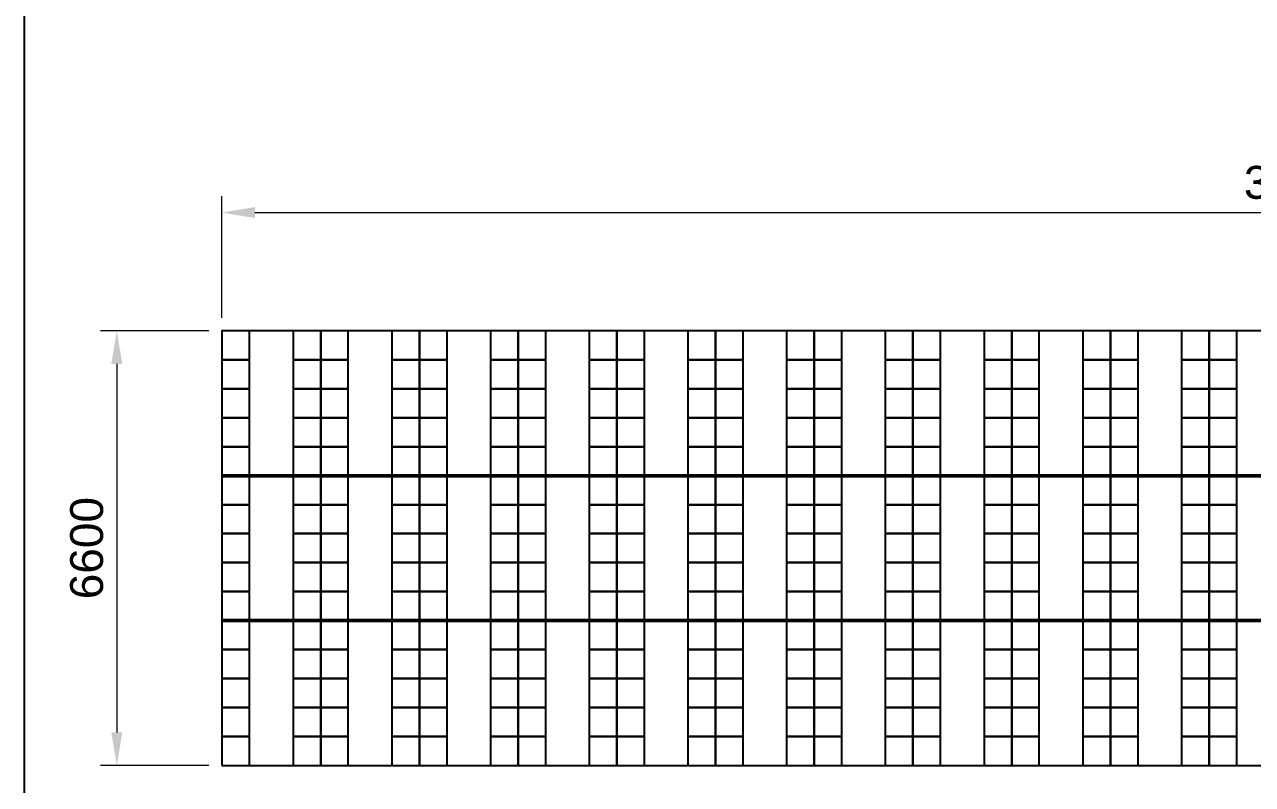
# Model space of a CAD drawing. Header units: millimetres. Extents: x 0 to 59400, y 0 to 42000.
# Drawn here: x 0 to 18659, y 18910 to 30455 of the extents above; entities that cross this region are included whole.
import ezdxf

# ---------------------------------------------------------------- set-up
doc = ezdxf.new("R2010")
doc.units = ezdxf.units.MM
doc.header["$LTSCALE"] = 5
doc.linetypes.add('HIDDEN', pattern=[0.375, 0.25, -0.125])
doc.layers.add('0 @ 200', color=7, linetype='Continuous')
doc.layers.add('Discrete', color=6, linetype='HIDDEN', lineweight=13)
doc.layers.add('Floor', color=125, linetype='Continuous', lineweight=50)
doc.styles.get("Standard").update_dxf_attribs({"font": 'arial.ttf'})
doc.dimstyles.new('TCVN', dxfattribs={"dimtxt": 2.5, "dimasz": 2.5, "dimexe": 1.25, "dimexo": 1, "dimgap": 1, "dimtad": 3, "dimtoh": 1, "dimdsep": 46, "dimtxsty": 'Standard', "dimcen": 0, "dimclrd": 4, "dimclre": 3, "dimclrt": 7, "dimadec": 0, "dimazin": 0, "dimtfac": 1, "dimtmove": 0, "dimatfit": 3, "dimfxl": 1, "dimtfillclr": 1, "dimtolj": 1, "dimtzin": 0, "dimlwd": 13, "dimlwe": 13, "dimarcsym": 0})

# ---------------------------------------------------------------- blocks, each defined once
blk = doc.blocks.new('*D53')
at = {"color": 3, "linetype": 'Continuous', "lineweight": 13, "transparency": 16777216}
for p, q in [((2800, 25800), (1152, 25800)), ((2800, 19200), (1152, 19200))]:
    blk.add_line(p, q, dxfattribs=at)
at = {"color": 4, "linetype": 'Continuous', "lineweight": 13, "transparency": 16777216}
blk.add_line((1402, 25300), (1402, 19700), dxfattribs=at)
at = {"color": 4, "transparency": 16777216}
for points in [[(1318, 25300), (1485, 25300), (1402, 25800)], [(1318, 19700), (1485, 19700), (1402, 19200)]]:
    blk.add_solid(points, dxfattribs=at)
at = {"layer": 'Defpoints', "color": 0, "transparency": 16777216}
for p in [(3000, 25800), (1402, 19200), (3000, 19200)]:
    blk.add_point(p, dxfattribs=at)
at = {"color": 7, "transparency": 16777216, "insert": (946, 22500), "char_height": 500, "attachment_point": 5, "rotation": 90}
blk.add_mtext('\\A1;6600', dxfattribs=at)
blk = doc.blocks.new('*D60')
at = {"color": 3, "linetype": 'Continuous', "lineweight": 13, "transparency": 16777216}
for p, q in [((3000, 26000), (3000, 27848)), ((36000, 26000), (36000, 27848))]:
    blk.add_line(p, q, dxfattribs=at)
at = {"color": 4, "linetype": 'Continuous', "lineweight": 13, "transparency": 16777216}
blk.add_line((3500, 27598), (35500, 27598), dxfattribs=at)
at = {"color": 4, "transparency": 16777216}
for points in [[(3500, 27682), (3500, 27515), (3000, 27598)], [(35500, 27682), (35500, 27515), (36000, 27598)]]:
    blk.add_solid(points, dxfattribs=at)
at = {"layer": 'Defpoints', "color": 0, "transparency": 16777216}
for p in [(36000, 27598), (3000, 25800), (36000, 25800)]:
    blk.add_point(p, dxfattribs=at)
at = {"color": 7, "transparency": 16777216, "insert": (19500, 28054), "char_height": 500, "attachment_point": 5}
blk.add_mtext('\\A1;33000', dxfattribs=at)

msp = doc.modelspace()

# ---------------------------------------------------------------- linework, layer by layer
for p, q in [((7500, 25800), (7500, 19200)), ((10500, 25800), (10500, 19200)), ((13500, 25800), (13500, 19200)), ((16500, 25800), (16500, 19200))]:
    msp.add_line(p, q)
for points in [[(0, 0), (0, 42000), (59400, 42000), (59400, 0), (0, 0)], [(0, 0), (0, 42000), (59400, 42000), (59400, 0), (0, 0)], [(3000, 23600), (6000, 23600), (6000, 25800), (3000, 25800)], [(3000, 25360), (3420, 25360), (3420, 25800), (3000, 25800)], [(4080, 25360), (4500, 25360), (4500, 25800), (4080, 25800)], [(4500, 25360), (4920, 25360), (4920, 25800), (4500, 25800)], [(5580, 25360), (6000, 25360), (6000, 25800), (5580, 25800)], [(6000, 23600), (9000, 23600), (9000, 25800), (6000, 25800)], [(6000, 25360), (6420, 25360), (6420, 25800), (6000, 25800)], [(7080, 25360), (7500, 25360), (7500, 25800), (7080, 25800)], [(7500, 25360), (7920, 25360), (7920, 25800), (7500, 25800)], [(8580, 25360), (9000, 25360), (9000, 25800), (8580, 25800)], [(9000, 23600), (12000, 23600), (12000, 25800), (9000, 25800)], [(9000, 25360), (9420, 25360), (9420, 25800), (9000, 25800)], [(10080, 25360), (10500, 25360), (10500, 25800), (10080, 25800)], [(10500, 25360), (10920, 25360), (10920, 25800), (10500, 25800)], [(11580, 25360), (12000, 25360), (12000, 25800), (11580, 25800)], [(12000, 23600), (15000, 23600), (15000, 25800), (12000, 25800)], [(12000, 25360), (12420, 25360), (12420, 25800), (12000, 25800)], [(13080, 25360), (13500, 25360), (13500, 25800), (13080, 25800)], [(13500, 25360), (13920, 25360), (13920, 25800), (13500, 25800)], [(14580, 25360), (15000, 25360), (15000, 25800), (14580, 25800)], [(15000, 23600), (18000, 23600), (18000, 25800), (15000, 25800)], [(15000, 25360), (15420, 25360), (15420, 25800), (15000, 25800)], [(16080, 25360), (16500, 25360), (16500, 25800), (16080, 25800)], [(16500, 25360), (16920, 25360), (16920, 25800), (16500, 25800)], [(17580, 25360), (18000, 25360), (18000, 25800), (17580, 25800)], [(18000, 23600), (21000, 23600), (21000, 25800), (18000, 25800)], [(18000, 25360), (18420, 25360), (18420, 25800), (18000, 25800)], [(3000, 24920), (3420, 24920), (3420, 25360), (3000, 25360)], [(4080, 24920), (4500, 24920), (4500, 25360), (4080, 25360)], [(4500, 24920), (4920, 24920), (4920, 25360), (4500, 25360)], [(5580, 24920), (6000, 24920), (6000, 25360), (5580, 25360)], [(6000, 24920), (6420, 24920), (6420, 25360), (6000, 25360)], [(7080, 24920), (7500, 24920), (7500, 25360), (7080, 25360)], [(7500, 24920), (7920, 24920), (7920, 25360), (7500, 25360)], [(8580, 24920), (9000, 24920), (9000, 25360), (8580, 25360)], [(9000, 24920), (9420, 24920), (9420, 25360), (9000, 25360)], [(10080, 24920), (10500, 24920), (10500, 25360), (10080, 25360)], [(10500, 24920), (10920, 24920), (10920, 25360), (10500, 25360)], [(11580, 24920), (12000, 24920), (12000, 25360), (11580, 25360)], [(12000, 24920), (12420, 24920), (12420, 25360), (12000, 25360)], [(13080, 24920), (13500, 24920), (13500, 25360), (13080, 25360)], [(13500, 24920), (13920, 24920), (13920, 25360), (13500, 25360)], [(14580, 24920), (15000, 24920), (15000, 25360), (14580, 25360)], [(15000, 24920), (15420, 24920), (15420, 25360), (15000, 25360)], [(16080, 24920), (16500, 24920), (16500, 25360), (16080, 25360)], [(16500, 24920), (16920, 24920), (16920, 25360), (16500, 25360)], [(17580, 24920), (18000, 24920), (18000, 25360), (17580, 25360)], [(18000, 24920), (18420, 24920), (18420, 25360), (18000, 25360)], [(3000, 24480), (3420, 24480), (3420, 24920), (3000, 24920)], [(4080, 24480), (4500, 24480), (4500, 24920), (4080, 24920)], [(4500, 24480), (4920, 24480), (4920, 24920), (4500, 24920)], [(5580, 24480), (6000, 24480), (6000, 24920), (5580, 24920)], [(6000, 24480), (6420, 24480), (6420, 24920), (6000, 24920)], [(7080, 24480), (7500, 24480), (7500, 24920), (7080, 24920)], [(7500, 24480), (7920, 24480), (7920, 24920), (7500, 24920)], [(8580, 24480), (9000, 24480), (9000, 24920), (8580, 24920)], [(9000, 24480), (9420, 24480), (9420, 24920), (9000, 24920)], [(10080, 24480), (10500, 24480), (10500, 24920), (10080, 24920)], [(10500, 24480), (10920, 24480), (10920, 24920), (10500, 24920)], [(11580, 24480), (12000, 24480), (12000, 24920), (11580, 24920)], [(12000, 24480), (12420, 24480), (12420, 24920), (12000, 24920)], [(13080, 24480), (13500, 24480), (13500, 24920), (13080, 24920)], [(13500, 24480), (13920, 24480), (13920, 24920), (13500, 24920)], [(14580, 24480), (15000, 24480), (15000, 24920), (14580, 24920)], [(15000, 24480), (15420, 24480), (15420, 24920), (15000, 24920)], [(16080, 24480), (16500, 24480), (16500, 24920), (16080, 24920)], [(16500, 24480), (16920, 24480), (16920, 24920), (16500, 24920)], [(17580, 24480), (18000, 24480), (18000, 24920), (17580, 24920)], [(18000, 24480), (18420, 24480), (18420, 24920), (18000, 24920)], [(3000, 24040), (3420, 24040), (3420, 24480), (3000, 24480)], [(4080, 24040), (4500, 24040), (4500, 24480), (4080, 24480)], [(4500, 24040), (4920, 24040), (4920, 24480), (4500, 24480)], [(5580, 24040), (6000, 24040), (6000, 24480), (5580, 24480)], [(6000, 24040), (6420, 24040), (6420, 24480), (6000, 24480)], [(7080, 24040), (7500, 24040), (7500, 24480), (7080, 24480)], [(7500, 24040), (7920, 24040), (7920, 24480), (7500, 24480)], [(8580, 24040), (9000, 24040), (9000, 24480), (8580, 24480)], [(9000, 24040), (9420, 24040), (9420, 24480), (9000, 24480)], [(10080, 24040), (10500, 24040), (10500, 24480), (10080, 24480)], [(10500, 24040), (10920, 24040), (10920, 24480), (10500, 24480)], [(11580, 24040), (12000, 24040), (12000, 24480), (11580, 24480)], [(12000, 24040), (12420, 24040), (12420, 24480), (12000, 24480)], [(13080, 24040), (13500, 24040), (13500, 24480), (13080, 24480)], [(13500, 24040), (13920, 24040), (13920, 24480), (13500, 24480)], [(14580, 24040), (15000, 24040), (15000, 24480), (14580, 24480)], [(15000, 24040), (15420, 24040), (15420, 24480), (15000, 24480)], [(16080, 24040), (16500, 24040), (16500, 24480), (16080, 24480)], [(16500, 24040), (16920, 24040), (16920, 24480), (16500, 24480)], [(17580, 24040), (18000, 24040), (18000, 24480), (17580, 24480)], [(18000, 24040), (18420, 24040), (18420, 24480), (18000, 24480)], [(3000, 23600), (3420, 23600), (3420, 24040), (3000, 24040)], [(4080, 23600), (4500, 23600), (4500, 24040), (4080, 24040)], [(4500, 23600), (4920, 23600), (4920, 24040), (4500, 24040)], [(5580, 23600), (6000, 23600), (6000, 24040), (5580, 24040)], [(6000, 23600), (6420, 23600), (6420, 24040), (6000, 24040)], [(7080, 23600), (7500, 23600), (7500, 24040), (7080, 24040)], [(7500, 23600), (7920, 23600), (7920, 24040), (7500, 24040)], [(8580, 23600), (9000, 23600), (9000, 24040), (8580, 24040)], [(9000, 23600), (9420, 23600), (9420, 24040), (9000, 24040)], [(10080, 23600), (10500, 23600), (10500, 24040), (10080, 24040)], [(10500, 23600), (10920, 23600), (10920, 24040), (10500, 24040)], [(11580, 23600), (12000, 23600), (12000, 24040), (11580, 24040)], [(12000, 23600), (12420, 23600), (12420, 24040), (12000, 24040)], [(13080, 23600), (13500, 23600), (13500, 24040), (13080, 24040)], [(13500, 23600), (13920, 23600), (13920, 24040), (13500, 24040)], [(14580, 23600), (15000, 23600), (15000, 24040), (14580, 24040)], [(15000, 23600), (15420, 23600), (15420, 24040), (15000, 24040)], [(16080, 23600), (16500, 23600), (16500, 24040), (16080, 24040)], [(16500, 23600), (16920, 23600), (16920, 24040), (16500, 24040)], [(17580, 23600), (18000, 23600), (18000, 24040), (17580, 24040)], [(18000, 23600), (18420, 23600), (18420, 24040), (18000, 24040)], [(3000, 21400), (6000, 21400), (6000, 23600), (3000, 23600)], [(3000, 23160), (3420, 23160), (3420, 23600), (3000, 23600)], [(4080, 23160), (4500, 23160), (4500, 23600), (4080, 23600)], [(4500, 23160), (4920, 23160), (4920, 23600), (4500, 23600)], [(5580, 23160), (6000, 23160), (6000, 23600), (5580, 23600)], [(6000, 21400), (9000, 21400), (9000, 23600), (6000, 23600)], [(6000, 23160), (6420, 23160), (6420, 23600), (6000, 23600)], [(7080, 23160), (7500, 23160), (7500, 23600), (7080, 23600)], [(7500, 23160), (7920, 23160), (7920, 23600), (7500, 23600)], [(8580, 23160), (9000, 23160), (9000, 23600), (8580, 23600)], [(9000, 21400), (12000, 21400), (12000, 23600), (9000, 23600)], [(9000, 23160), (9420, 23160), (9420, 23600), (9000, 23600)], [(10080, 23160), (10500, 23160), (10500, 23600), (10080, 23600)], [(10500, 23160), (10920, 23160), (10920, 23600), (10500, 23600)], [(11580, 23160), (12000, 23160), (12000, 23600), (11580, 23600)], [(12000, 21400), (15000, 21400), (15000, 23600), (12000, 23600)], [(12000, 23160), (12420, 23160), (12420, 23600), (12000, 23600)], [(13080, 23160), (13500, 23160), (13500, 23600), (13080, 23600)], [(13500, 23160), (13920, 23160), (13920, 23600), (13500, 23600)], [(14580, 23160), (15000, 23160), (15000, 23600), (14580, 23600)], [(15000, 21400), (18000, 21400), (18000, 23600), (15000, 23600)], [(15000, 23160), (15420, 23160), (15420, 23600), (15000, 23600)], [(16080, 23160), (16500, 23160), (16500, 23600), (16080, 23600)], [(16500, 23160), (16920, 23160), (16920, 23600), (16500, 23600)], [(17580, 23160), (18000, 23160), (18000, 23600), (17580, 23600)], [(18000, 21400), (21000, 21400), (21000, 23600), (18000, 23600)], [(18000, 23160), (18420, 23160), (18420, 23600), (18000, 23600)], [(3000, 22720), (3420, 22720), (3420, 23160), (3000, 23160)], [(4080, 22720), (4500, 22720), (4500, 23160), (4080, 23160)], [(4500, 22720), (4920, 22720), (4920, 23160), (4500, 23160)], [(5580, 22720), (6000, 22720), (6000, 23160), (5580, 23160)], [(6000, 22720), (6420, 22720), (6420, 23160), (6000, 23160)], [(7080, 22720), (7500, 22720), (7500, 23160), (7080, 23160)], [(7500, 22720), (7920, 22720), (7920, 23160), (7500, 23160)], [(8580, 22720), (9000, 22720), (9000, 23160), (8580, 23160)], [(9000, 22720), (9420, 22720), (9420, 23160), (9000, 23160)], [(10080, 22720), (10500, 22720), (10500, 23160), (10080, 23160)], [(10500, 22720), (10920, 22720), (10920, 23160), (10500, 23160)], [(11580, 22720), (12000, 22720), (12000, 23160), (11580, 23160)], [(12000, 22720), (12420, 22720), (12420, 23160), (12000, 23160)], [(13080, 22720), (13500, 22720), (13500, 23160), (13080, 23160)], [(13500, 22720), (13920, 22720), (13920, 23160), (13500, 23160)], [(14580, 22720), (15000, 22720), (15000, 23160), (14580, 23160)], [(15000, 22720), (15420, 22720), (15420, 23160), (15000, 23160)], [(16080, 22720), (16500, 22720), (16500, 23160), (16080, 23160)], [(16500, 22720), (16920, 22720), (16920, 23160), (16500, 23160)], [(17580, 22720), (18000, 22720), (18000, 23160), (17580, 23160)], [(18000, 22720), (18420, 22720), (18420, 23160), (18000, 23160)], [(3000, 22280), (3420, 22280), (3420, 22720), (3000, 22720)], [(4080, 22280), (4500, 22280), (4500, 22720), (4080, 22720)], [(4500, 22280), (4920, 22280), (4920, 22720), (4500, 22720)], [(5580, 22280), (6000, 22280), (6000, 22720), (5580, 22720)], [(6000, 22280), (6420, 22280), (6420, 22720), (6000, 22720)], [(7080, 22280), (7500, 22280), (7500, 22720), (7080, 22720)], [(7500, 22280), (7920, 22280), (7920, 22720), (7500, 22720)], [(8580, 22280), (9000, 22280), (9000, 22720), (8580, 22720)], [(9000, 22280), (9420, 22280), (9420, 22720), (9000, 22720)], [(10080, 22280), (10500, 22280), (10500, 22720), (10080, 22720)], [(10500, 22280), (10920, 22280), (10920, 22720), (10500, 22720)], [(11580, 22280), (12000, 22280), (12000, 22720), (11580, 22720)], [(12000, 22280), (12420, 22280), (12420, 22720), (12000, 22720)], [(13080, 22280), (13500, 22280), (13500, 22720), (13080, 22720)], [(13500, 22280), (13920, 22280), (13920, 22720), (13500, 22720)], [(14580, 22280), (15000, 22280), (15000, 22720), (14580, 22720)], [(15000, 22280), (15420, 22280), (15420, 22720), (15000, 22720)], [(16080, 22280), (16500, 22280), (16500, 22720), (16080, 22720)], [(16500, 22280), (16920, 22280), (16920, 22720), (16500, 22720)], [(17580, 22280), (18000, 22280), (18000, 22720), (17580, 22720)], [(18000, 22280), (18420, 22280), (18420, 22720), (18000, 22720)], [(3000, 21840), (3420, 21840), (3420, 22280), (3000, 22280)], [(4080, 21840), (4500, 21840), (4500, 22280), (4080, 22280)], [(4500, 21840), (4920, 21840), (4920, 22280), (4500, 22280)], [(5580, 21840), (6000, 21840), (6000, 22280), (5580, 22280)], [(6000, 21840), (6420, 21840), (6420, 22280), (6000, 22280)], [(7080, 21840), (7500, 21840), (7500, 22280), (7080, 22280)], [(7500, 21840), (7920, 21840), (7920, 22280), (7500, 22280)], [(8580, 21840), (9000, 21840), (9000, 22280), (8580, 22280)], [(9000, 21840), (9420, 21840), (9420, 22280), (9000, 22280)], [(10080, 21840), (10500, 21840), (10500, 22280), (10080, 22280)], [(10500, 21840), (10920, 21840), (10920, 22280), (10500, 22280)], [(11580, 21840), (12000, 21840), (12000, 22280), (11580, 22280)], [(12000, 21840), (12420, 21840), (12420, 22280), (12000, 22280)], [(13080, 21840), (13500, 21840), (13500, 22280), (13080, 22280)], [(13500, 21840), (13920, 21840), (13920, 22280), (13500, 22280)], [(14580, 21840), (15000, 21840), (15000, 22280), (14580, 22280)], [(15000, 21840), (15420, 21840), (15420, 22280), (15000, 22280)], [(16080, 21840), (16500, 21840), (16500, 22280), (16080, 22280)], [(16500, 21840), (16920, 21840), (16920, 22280), (16500, 22280)], [(17580, 21840), (18000, 21840), (18000, 22280), (17580, 22280)], [(18000, 21840), (18420, 21840), (18420, 22280), (18000, 22280)], [(3000, 21400), (3420, 21400), (3420, 21840), (3000, 21840)], [(4080, 21400), (4500, 21400), (4500, 21840), (4080, 21840)], [(4500, 21400), (4920, 21400), (4920, 21840), (4500, 21840)], [(5580, 21400), (6000, 21400), (6000, 21840), (5580, 21840)], [(6000, 21400), (6420, 21400), (6420, 21840), (6000, 21840)], [(7080, 21400), (7500, 21400), (7500, 21840), (7080, 21840)], [(7500, 21400), (7920, 21400), (7920, 21840), (7500, 21840)], [(8580, 21400), (9000, 21400), (9000, 21840), (8580, 21840)], [(9000, 21400), (9420, 21400), (9420, 21840), (9000, 21840)], [(10080, 21400), (10500, 21400), (10500, 21840), (10080, 21840)], [(10500, 21400), (10920, 21400), (10920, 21840), (10500, 21840)], [(11580, 21400), (12000, 21400), (12000, 21840), (11580, 21840)], [(12000, 21400), (12420, 21400), (12420, 21840), (12000, 21840)], [(13080, 21400), (13500, 21400), (13500, 21840), (13080, 21840)], [(13500, 21400), (13920, 21400), (13920, 21840), (13500, 21840)], [(14580, 21400), (15000, 21400), (15000, 21840), (14580, 21840)], [(15000, 21400), (15420, 21400), (15420, 21840), (15000, 21840)], [(16080, 21400), (16500, 21400), (16500, 21840), (16080, 21840)], [(16500, 21400), (16920, 21400), (16920, 21840), (16500, 21840)], [(17580, 21400), (18000, 21400), (18000, 21840), (17580, 21840)], [(18000, 21400), (18420, 21400), (18420, 21840), (18000, 21840)], [(3000, 19200), (6000, 19200), (6000, 21400), (3000, 21400)], [(3000, 20960), (3420, 20960), (3420, 21400), (3000, 21400)], [(4080, 20960), (4500, 20960), (4500, 21400), (4080, 21400)], [(4500, 20960), (4920, 20960), (4920, 21400), (4500, 21400)], [(5580, 20960), (6000, 20960), (6000, 21400), (5580, 21400)], [(6000, 19200), (9000, 19200), (9000, 21400), (6000, 21400)], [(6000, 20960), (6420, 20960), (6420, 21400), (6000, 21400)], [(7080, 20960), (7500, 20960), (7500, 21400), (7080, 21400)], [(7500, 20960), (7920, 20960), (7920, 21400), (7500, 21400)], [(8580, 20960), (9000, 20960), (9000, 21400), (8580, 21400)], [(9000, 19200), (12000, 19200), (12000, 21400), (9000, 21400)], [(9000, 20960), (9420, 20960), (9420, 21400), (9000, 21400)], [(10080, 20960), (10500, 20960), (10500, 21400), (10080, 21400)], [(10500, 20960), (10920, 20960), (10920, 21400), (10500, 21400)], [(11580, 20960), (12000, 20960), (12000, 21400), (11580, 21400)], [(12000, 19200), (15000, 19200), (15000, 21400), (12000, 21400)], [(12000, 20960), (12420, 20960), (12420, 21400), (12000, 21400)], [(13080, 20960), (13500, 20960), (13500, 21400), (13080, 21400)], [(13500, 20960), (13920, 20960), (13920, 21400), (13500, 21400)], [(14580, 20960), (15000, 20960), (15000, 21400), (14580, 21400)], [(15000, 19200), (18000, 19200), (18000, 21400), (15000, 21400)], [(15000, 20960), (15420, 20960), (15420, 21400), (15000, 21400)], [(16080, 20960), (16500, 20960), (16500, 21400), (16080, 21400)], [(16500, 20960), (16920, 20960), (16920, 21400), (16500, 21400)], [(17580, 20960), (18000, 20960), (18000, 21400), (17580, 21400)], [(18000, 19200), (21000, 19200), (21000, 21400), (18000, 21400)], [(18000, 20960), (18420, 20960), (18420, 21400), (18000, 21400)], [(3000, 20520), (3420, 20520), (3420, 20960), (3000, 20960)], [(4080, 20520), (4500, 20520), (4500, 20960), (4080, 20960)], [(4500, 20520), (4920, 20520), (4920, 20960), (4500, 20960)], [(5580, 20520), (6000, 20520), (6000, 20960), (5580, 20960)], [(6000, 20520), (6420, 20520), (6420, 20960), (6000, 20960)], [(7080, 20520), (7500, 20520), (7500, 20960), (7080, 20960)], [(7500, 20520), (7920, 20520), (7920, 20960), (7500, 20960)], [(8580, 20520), (9000, 20520), (9000, 20960), (8580, 20960)], [(9000, 20520), (9420, 20520), (9420, 20960), (9000, 20960)], [(10080, 20520), (10500, 20520), (10500, 20960), (10080, 20960)], [(10500, 20520), (10920, 20520), (10920, 20960), (10500, 20960)], [(11580, 20520), (12000, 20520), (12000, 20960), (11580, 20960)], [(12000, 20520), (12420, 20520), (12420, 20960), (12000, 20960)], [(13080, 20520), (13500, 20520), (13500, 20960), (13080, 20960)], [(13500, 20520), (13920, 20520), (13920, 20960), (13500, 20960)], [(14580, 20520), (15000, 20520), (15000, 20960), (14580, 20960)], [(15000, 20520), (15420, 20520), (15420, 20960), (15000, 20960)], [(16080, 20520), (16500, 20520), (16500, 20960), (16080, 20960)], [(16500, 20520), (16920, 20520), (16920, 20960), (16500, 20960)], [(17580, 20520), (18000, 20520), (18000, 20960), (17580, 20960)], [(18000, 20520), (18420, 20520), (18420, 20960), (18000, 20960)], [(3000, 20080), (3420, 20080), (3420, 20520), (3000, 20520)], [(4080, 20080), (4500, 20080), (4500, 20520), (4080, 20520)], [(4500, 20080), (4920, 20080), (4920, 20520), (4500, 20520)], [(5580, 20080), (6000, 20080), (6000, 20520), (5580, 20520)], [(6000, 20080), (6420, 20080), (6420, 20520), (6000, 20520)], [(7080, 20080), (7500, 20080), (7500, 20520), (7080, 20520)], [(7500, 20080), (7920, 20080), (7920, 20520), (7500, 20520)], [(8580, 20080), (9000, 20080), (9000, 20520), (8580, 20520)], [(9000, 20080), (9420, 20080), (9420, 20520), (9000, 20520)], [(10080, 20080), (10500, 20080), (10500, 20520), (10080, 20520)], [(10500, 20080), (10920, 20080), (10920, 20520), (10500, 20520)], [(11580, 20080), (12000, 20080), (12000, 20520), (11580, 20520)], [(12000, 20080), (12420, 20080), (12420, 20520), (12000, 20520)], [(13080, 20080), (13500, 20080), (13500, 20520), (13080, 20520)], [(13500, 20080), (13920, 20080), (13920, 20520), (13500, 20520)], [(14580, 20080), (15000, 20080), (15000, 20520), (14580, 20520)], [(15000, 20080), (15420, 20080), (15420, 20520), (15000, 20520)], [(16080, 20080), (16500, 20080), (16500, 20520), (16080, 20520)], [(16500, 20080), (16920, 20080), (16920, 20520), (16500, 20520)], [(17580, 20080), (18000, 20080), (18000, 20520), (17580, 20520)], [(18000, 20080), (18420, 20080), (18420, 20520), (18000, 20520)], [(3000, 19640), (3420, 19640), (3420, 20080), (3000, 20080)], [(4080, 19640), (4500, 19640), (4500, 20080), (4080, 20080)], [(4500, 19640), (4920, 19640), (4920, 20080), (4500, 20080)], [(5580, 19640), (6000, 19640), (6000, 20080), (5580, 20080)], [(6000, 19640), (6420, 19640), (6420, 20080), (6000, 20080)], [(7080, 19640), (7500, 19640), (7500, 20080), (7080, 20080)], [(7500, 19640), (7920, 19640), (7920, 20080), (7500, 20080)], [(8580, 19640), (9000, 19640), (9000, 20080), (8580, 20080)], [(9000, 19640), (9420, 19640), (9420, 20080), (9000, 20080)], [(10080, 19640), (10500, 19640), (10500, 20080), (10080, 20080)], [(10500, 19640), (10920, 19640), (10920, 20080), (10500, 20080)], [(11580, 19640), (12000, 19640), (12000, 20080), (11580, 20080)], [(12000, 19640), (12420, 19640), (12420, 20080), (12000, 20080)], [(13080, 19640), (13500, 19640), (13500, 20080), (13080, 20080)], [(13500, 19640), (13920, 19640), (13920, 20080), (13500, 20080)], [(14580, 19640), (15000, 19640), (15000, 20080), (14580, 20080)], [(15000, 19640), (15420, 19640), (15420, 20080), (15000, 20080)], [(16080, 19640), (16500, 19640), (16500, 20080), (16080, 20080)], [(16500, 19640), (16920, 19640), (16920, 20080), (16500, 20080)], [(17580, 19640), (18000, 19640), (18000, 20080), (17580, 20080)], [(18000, 19640), (18420, 19640), (18420, 20080), (18000, 20080)], [(3000, 19200), (3420, 19200), (3420, 19640), (3000, 19640)], [(4080, 19200), (4500, 19200), (4500, 19640), (4080, 19640)], [(4500, 19200), (4920, 19200), (4920, 19640), (4500, 19640)], [(5580, 19200), (6000, 19200), (6000, 19640), (5580, 19640)], [(6000, 19200), (6420, 19200), (6420, 19640), (6000, 19640)], [(7080, 19200), (7500, 19200), (7500, 19640), (7080, 19640)], [(7500, 19200), (7920, 19200), (7920, 19640), (7500, 19640)], [(8580, 19200), (9000, 19200), (9000, 19640), (8580, 19640)], [(9000, 19200), (9420, 19200), (9420, 19640), (9000, 19640)], [(10080, 19200), (10500, 19200), (10500, 19640), (10080, 19640)], [(10500, 19200), (10920, 19200), (10920, 19640), (10500, 19640)], [(11580, 19200), (12000, 19200), (12000, 19640), (11580, 19640)], [(12000, 19200), (12420, 19200), (12420, 19640), (12000, 19640)], [(13080, 19200), (13500, 19200), (13500, 19640), (13080, 19640)], [(13500, 19200), (13920, 19200), (13920, 19640), (13500, 19640)], [(14580, 19200), (15000, 19200), (15000, 19640), (14580, 19640)], [(15000, 19200), (15420, 19200), (15420, 19640), (15000, 19640)], [(16080, 19200), (16500, 19200), (16500, 19640), (16080, 19640)], [(16500, 19200), (16920, 19200), (16920, 19640), (16500, 19640)], [(17580, 19200), (18000, 19200), (18000, 19640), (17580, 19640)], [(18000, 19200), (18420, 19200), (18420, 19640), (18000, 19640)]]:
    msp.add_lwpolyline(points, close=True)
at = {"layer": 'Discrete'}
for p, q in [((6000, 25800), (6000, 19200)), ((9000, 25800), (9000, 19200)), ((12000, 25800), (12000, 19200)), ((15000, 25800), (15000, 19200)), ((18000, 25800), (18000, 19200))]:
    msp.add_line(p, q, dxfattribs=at)
at = {"layer": 'Floor'}
for p, q in [((3000, 23600), (6000, 23600)), ((6000, 23600), (9000, 23600)), ((9000, 23600), (12000, 23600)), ((12000, 23600), (15000, 23600)), ((15000, 23600), (18000, 23600)), ((18000, 23600), (21000, 23600)), ((3000, 21400), (6000, 21400)), ((6000, 21400), (9000, 21400)), ((9000, 21400), (12000, 21400)), ((12000, 21400), (15000, 21400)), ((15000, 21400), (18000, 21400)), ((18000, 21400), (21000, 21400))]:
    msp.add_line(p, q, dxfattribs=at)

# ---------------------------------------------------------------- dimensions: what is measured, and where the dimension line sits
at = {"layer": '0 @ 200'}
dim = msp.add_linear_dim(base=(36000, 27598.191), p1=(3000, 25800), p2=(36000, 25800), dimstyle='TCVN', override={"dimscale": 200, "dimtix": 0, "dimtofl": 1, "dimtmove": 0, "dimatfit": 3}, dxfattribs=at)
dim.commit()
dim.dimension.update_dxf_attribs({"geometry": '*D60', "text_midpoint": (19500, 28053.648)})
dim = msp.add_linear_dim(base=(1401.649, 19200), p1=(3000, 25800), p2=(3000, 19200), angle=90, dimstyle='TCVN', override={"dimscale": 200, "dimtix": 0, "dimtofl": 1, "dimtmove": 0, "dimatfit": 3}, dxfattribs=at)
dim.commit()
dim.dimension.update_dxf_attribs({"geometry": '*D53', "text_midpoint": (946.362, 22500)})

doc.saveas('drawing.dxf')
